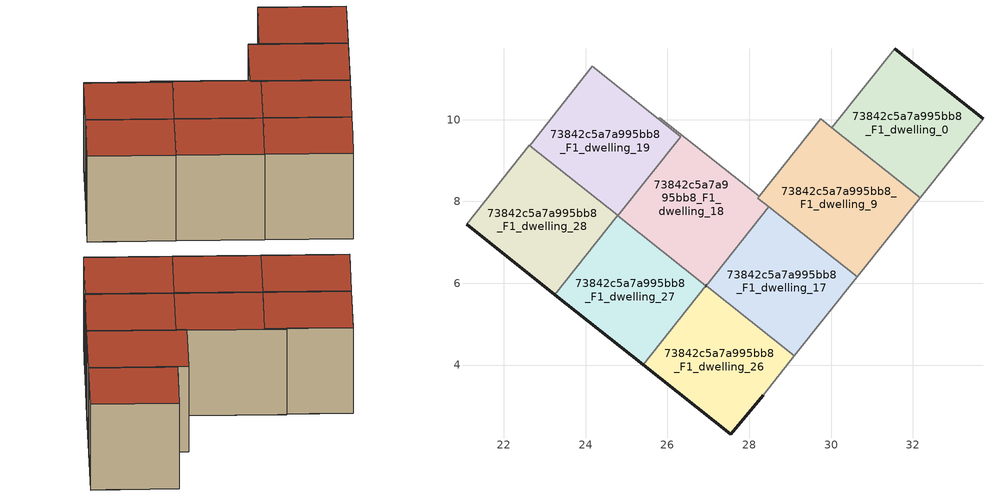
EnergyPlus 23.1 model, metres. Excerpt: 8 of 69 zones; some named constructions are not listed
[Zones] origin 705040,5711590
73842c5a7a995bb8_F1_dwelling_0
 floor to 73842c5a7a995bb8_F0_dwelling_0 (EU_floor_Construction): 32.18,8.09 33.72,10.03 31.56,11.74 30.02,9.8 z3
 wall outside (EU_wall_Construction): 31.56,11.74 33.72,10.03 z3:6
 wall to 73842c5a7a995bb8_F1_dwelling_1 (EU_wall_Construction): 30.02,9.8 31.56,11.74 z3:6
 wall adiabatic (EU_wall_Construction): 33.72,10.03 32.18,8.09 z3:6
 wall to 73842c5a7a995bb8_F1_dwelling_9 (EU_wall_Construction): 32.18,8.09 30.02,9.8 z3:6
 roof outside (EU_roof_Construction): 33.72,10.03 32.18,8.09 30.02,9.8 31.56,11.74 z6
73842c5a7a995bb8_F1_dwelling_17
 floor to 73842c5a7a995bb8_F0_dwelling_17 (EU_floor_Construction): 29.11,4.22 30.64,6.16 28.48,7.87 26.95,5.94 z3
 wall to 73842c5a7a995bb8_F1_dwelling_18 (EU_wall_Construction): 26.95,5.94 28.48,7.87 z3:6
 wall adiabatic (EU_wall_Construction): 30.64,6.16 29.11,4.22 z3:6
 wall to 73842c5a7a995bb8_F1_dwelling_26 (EU_wall_Construction): 29.11,4.22 26.95,5.94 z3:6
 wall to 73842c5a7a995bb8_F1_dwelling_9 (EU_wall_Construction): 28.48,7.87 30.64,6.16 z3:6
 roof outside (EU_roof_Construction): 30.64,6.16 29.11,4.22 26.95,5.94 28.48,7.87 z6
73842c5a7a995bb8_F1_dwelling_18
 floor to 73842c5a7a995bb8_F0_dwelling_18 (EU_floor_Construction): 26.95,5.94 28.48,7.87 28.21,8.08 28.24,8.12 25.82,10.05 25.79,10.01 24.17,11.3 26.32,9.58 24.79,7.65 z3
 wall outside (EU_wall_Construction): 26.95,5.94,6 26.94,5.94,3 26.94,5.94,6
 wall to 73842c5a7a995bb8_F1_dwelling_19 (EU_wall_Construction): 24.79,7.65 26.32,9.58 24.17,11.3 z3:6
 wall to 73842c5a7a995bb8_F1_dwelling_10 (EU_wall_Construction): 25.82,10.05 28.24,8.12 z3:6
 wall to 73842c5a7a995bb8_F1_dwelling_11 (EU_wall_Construction): 24.17,11.3 25.79,10.01 25.82,10.05 z3:6
 wall to 73842c5a7a995bb8_F1_dwelling_27 (EU_wall_Construction): 26.94,5.94 24.79,7.65 z3:6
 wall to 73842c5a7a995bb8_F1_dwelling_9 (EU_wall_Construction): 28.24,8.12 28.21,8.08 28.48,7.87 z3:6
 roof outside (EU_roof_Construction): 26.32,9.58 24.17,11.3 25.79,10.01 25.82,10.05 28.24,8.12 28.21,8.08 28.48,7.87 26.95,5.94 24.79,7.65 z6
73842c5a7a995bb8_F1_dwelling_19
 floor to 73842c5a7a995bb8_F0_dwelling_19 (EU_floor_Construction): 24.79,7.65 26.32,9.58 24.17,11.3 22.63,9.37 z3
 wall to 73842c5a7a995bb8_F1_dwelling_20 (EU_wall_Construction): 22.63,9.37 24.17,11.3 z3:6
 wall to 73842c5a7a995bb8_F1_dwelling_28 (EU_wall_Construction): 24.78,7.66 22.63,9.37 z3:6
 wall to 73842c5a7a995bb8_F1_dwelling_27 (EU_wall_Construction): 24.79,7.65,6 24.79,7.65,4.5 24.78,7.66,6
 roof outside (EU_roof_Construction): 26.32,9.58 24.79,7.65 22.63,9.37 24.17,11.3 z6
73842c5a7a995bb8_F1_dwelling_26
 floor to 73842c5a7a995bb8_F0_dwelling_26 (EU_floor_Construction): 28.34,3.26 29.11,4.22 26.94,5.94 25.41,4.01 27.55,2.3 z3
 wall outside (EU_wall_Construction): 28.34,3.26 27.55,2.3 25.41,4.01 z3:6; 26.95,5.94,6 26.94,5.94,3 26.95,5.94,3
 wall adiabatic (EU_wall_Construction): 29.11,4.22 28.34,3.26 z3:6
 wall to 73842c5a7a995bb8_F1_dwelling_27 (EU_wall_Construction): 25.41,4.01 26.94,5.94 z3:6
 roof outside (EU_roof_Construction): 29.11,4.22 28.34,3.26 27.55,2.3 25.41,4.01 26.95,5.94 z6
73842c5a7a995bb8_F1_dwelling_27
 floor to 73842c5a7a995bb8_F0_dwelling_27 (EU_floor_Construction): 25.41,4.01 26.94,5.94 24.78,7.66 23.25,5.72 z3
 wall outside (EU_wall_Construction): 25.41,4.01 23.25,5.72 z3:6
 wall to 73842c5a7a995bb8_F1_dwelling_28 (EU_wall_Construction): 23.25,5.72 24.78,7.66 z3:6
 roof outside (EU_roof_Construction): 26.94,5.94 25.41,4.01 23.25,5.72 24.78,7.66 z6
73842c5a7a995bb8_F1_dwelling_28
 floor to 73842c5a7a995bb8_F0_dwelling_28 (EU_floor_Construction): 23.25,5.72 24.78,7.66 22.62,9.37 21.09,7.44 z3
 wall outside (EU_wall_Construction): 23.25,5.72 21.09,7.44 z3:6
 wall to 73842c5a7a995bb8_F1_dwelling_29 (EU_wall_Construction): 21.09,7.44 22.62,9.37 z3:6
 wall to 73842c5a7a995bb8_F1_dwelling_20 (EU_wall_Construction): 22.62,9.37,6 22.63,9.37,4.5 22.63,9.37,6
 roof outside (EU_roof_Construction): 24.78,7.66 23.25,5.72 21.09,7.44 22.62,9.37 z6
73842c5a7a995bb8_F1_dwelling_9
 floor to 73842c5a7a995bb8_F0_dwelling_9 (EU_floor_Construction): 30.64,6.16 32.18,8.09 29.75,10.02 28.21,8.08 z3
 wall adiabatic (EU_wall_Construction): 32.18,8.09 30.64,6.16 z3:6
 wall to 73842c5a7a995bb8_F1_dwelling_10 (EU_wall_Construction): 28.24,8.12 29.75,10.02 z3:6
 wall to 73842c5a7a995bb8_F1_dwelling_1 (EU_wall_Construction): 29.75,10.02 30.02,9.8 z3:6
 roof outside (EU_roof_Construction): 32.18,8.09 30.64,6.16 28.21,8.08 29.75,10.02 z6
[HVACTEMPLATE:THERMOSTAT] Constant Heating Setpoint=20; Constant Cooling Setpoint=50
EU_HeatOnly_73842c5a7a995bb8_F0_dwelling_0; EU_HeatOnly_73842c5a7a995bb8_F0_dwelling_1; EU_HeatOnly_73842c5a7a995bb8_F0_dwelling_2; EU_HeatOnly_73842c5a7a995bb8_F0_dwelling_3; EU_HeatOnly_73842c5a7a995bb8_F0_dwelling_4; EU_HeatOnly_73842c5a7a995bb8_F0_dwelling_5; EU_HeatOnly_73842c5a7a995bb8_F0_dwelling_6; EU_HeatOnly_73842c5a7a995bb8_F0_dwelling_7; EU_HeatOnly_73842c5a7a995bb8_F0_dwelling_8; EU_HeatOnly_73842c5a7a995bb8_F0_dwelling_9; EU_HeatOnly_73842c5a7a995bb8_F0_dwelling_10; EU_HeatOnly_73842c5a7a995bb8_F0_dwelling_11; EU_HeatOnly_73842c5a7a995bb8_F0_dwelling_12; EU_HeatOnly_73842c5a7a995bb8_F0_dwelling_13; EU_HeatOnly_73842c5a7a995bb8_F0_dwelling_14; EU_HeatOnly_73842c5a7a995bb8_F0_dwelling_15; EU_HeatOnly_73842c5a7a995bb8_F0_dwelling_16; EU_HeatOnly_73842c5a7a995bb8_F0_dwelling_17; EU_HeatOnly_73842c5a7a995bb8_F0_dwelling_18; EU_HeatOnly_73842c5a7a995bb8_F0_dwelling_19; EU_HeatOnly_73842c5a7a995bb8_F0_dwelling_20; EU_HeatOnly_73842c5a7a995bb8_F0_dwelling_21; EU_HeatOnly_73842c5a7a995bb8_F0_dwelling_22; EU_HeatOnly_73842c5a7a995bb8_F0_dwelling_23; EU_HeatOnly_73842c5a7a995bb8_F0_dwelling_24; EU_HeatOnly_73842c5a7a995bb8_F0_dwelling_25; EU_HeatOnly_73842c5a7a995bb8_F0_dwelling_26; EU_HeatOnly_73842c5a7a995bb8_F0_dwelling_27; EU_HeatOnly_73842c5a7a995bb8_F0_dwelling_28; EU_HeatOnly_73842c5a7a995bb8_F0_dwelling_29; EU_HeatOnly_73842c5a7a995bb8_F0_dwelling_30; EU_HeatOnly_73842c5a7a995bb8_F0_dwelling_31; EU_HeatOnly_73842c5a7a995bb8_F0_dwelling_32; EU_HeatOnly_73842c5a7a995bb8_F0_dwelling_33; EU_HeatOnly_73842c5a7a995bb8_F0_dwelling_34; EU_HeatOnly_73842c5a7a995bb8_F1_dwelling_0; EU_HeatOnly_73842c5a7a995bb8_F1_dwelling_1; EU_HeatOnly_73842c5a7a995bb8_F1_dwelling_2; EU_HeatOnly_73842c5a7a995bb8_F1_dwelling_3; EU_HeatOnly_73842c5a7a995bb8_F1_dwelling_4; EU_HeatOnly_73842c5a7a995bb8_F1_dwelling_5; EU_HeatOnly_73842c5a7a995bb8_F1_dwelling_6; EU_HeatOnly_73842c5a7a995bb8_F1_dwelling_7; EU_HeatOnly_73842c5a7a995bb8_F1_dwelling_8; EU_HeatOnly_73842c5a7a995bb8_F1_dwelling_9; EU_HeatOnly_73842c5a7a995bb8_F1_dwelling_10; EU_HeatOnly_73842c5a7a995bb8_F1_dwelling_11; EU_HeatOnly_73842c5a7a995bb8_F1_dwelling_12; EU_HeatOnly_73842c5a7a995bb8_F1_dwelling_13; EU_HeatOnly_73842c5a7a995bb8_F1_dwelling_14; EU_HeatOnly_73842c5a7a995bb8_F1_dwelling_15; EU_HeatOnly_73842c5a7a995bb8_F1_dwelling_16; EU_HeatOnly_73842c5a7a995bb8_F1_dwelling_17; EU_HeatOnly_73842c5a7a995bb8_F1_dwelling_18; EU_HeatOnly_73842c5a7a995bb8_F1_dwelling_19; EU_HeatOnly_73842c5a7a995bb8_F1_dwelling_20; EU_HeatOnly_73842c5a7a995bb8_F1_dwelling_21; EU_HeatOnly_73842c5a7a995bb8_F1_dwelling_22; EU_HeatOnly_73842c5a7a995bb8_F1_dwelling_23; EU_HeatOnly_73842c5a7a995bb8_F1_dwelling_24; EU_HeatOnly_73842c5a7a995bb8_F1_dwelling_25; EU_HeatOnly_73842c5a7a995bb8_F1_dwelling_26; EU_HeatOnly_73842c5a7a995bb8_F1_dwelling_27; EU_HeatOnly_73842c5a7a995bb8_F1_dwelling_28; EU_HeatOnly_73842c5a7a995bb8_F1_dwelling_29; EU_HeatOnly_73842c5a7a995bb8_F1_dwelling_30; EU_HeatOnly_73842c5a7a995bb8_F1_dwelling_31; EU_HeatOnly_73842c5a7a995bb8_F1_dwelling_32; EU_HeatOnly_73842c5a7a995bb8_F1_dwelling_33
[SCHEDULE:CONSTANT]
Name | Hourly Value
EU_AlwaysOn | 1
EU_CoolingOff | 0
[SCHEDULE:FILE] Column Number=1; Rows to Skip at Top=0; Number of Hours of Data=8760; Column Separator=Comma; Interpolate to Timestep=No; Minutes per Item=60; Adjust Schedule for Daylight Savings=Yes
Name | File
EU_Step8_GainSchedule_73842c5a7a995bb8_F0_dwelling_6_f000 | ../../schedules/73842c5a7a995bb8/73842c5a7a995bb8_F0_dwelling_6_f000_gain.csv
EU_Step8_GainSchedule_73842c5a7a995bb8_F0_dwelling_7_f000 | ../../schedules/73842c5a7a995bb8/73842c5a7a995bb8_F0_dwelling_7_f000_gain.csv
EU_Step8_GainSchedule_73842c5a7a995bb8_F0_dwelling_8_f000 | ../../schedules/73842c5a7a995bb8/73842c5a7a995bb8_F0_dwelling_8_f000_gain.csv
EU_Step8_GainSchedule_73842c5a7a995bb8_F0_dwelling_9_f000 | ../../schedules/73842c5a7a995bb8/73842c5a7a995bb8_F0_dwelling_9_f000_gain.csv
EU_Step8_GainSchedule_73842c5a7a995bb8_F0_dwelling_10_f000 | ../../schedules/73842c5a7a995bb8/73842c5a7a995bb8_F0_dwelling_10_f000_gain.csv
EU_Step8_GainSchedule_73842c5a7a995bb8_F0_dwelling_11_f000 | ../../schedules/73842c5a7a995bb8/73842c5a7a995bb8_F0_dwelling_11_f000_gain.csv
EU_Step8_GainSchedule_73842c5a7a995bb8_F0_dwelling_12_f000 | ../../schedules/73842c5a7a995bb8/73842c5a7a995bb8_F0_dwelling_12_f000_gain.csv
EU_Step8_GainSchedule_73842c5a7a995bb8_F0_dwelling_13_f000 | ../../schedules/73842c5a7a995bb8/73842c5a7a995bb8_F0_dwelling_13_f000_gain.csv
EU_Step8_GainSchedule_73842c5a7a995bb8_F0_dwelling_14_f000 | ../../schedules/73842c5a7a995bb8/73842c5a7a995bb8_F0_dwelling_14_f000_gain.csv
EU_Step8_GainSchedule_73842c5a7a995bb8_F0_dwelling_15_f000 | ../../schedules/73842c5a7a995bb8/73842c5a7a995bb8_F0_dwelling_15_f000_gain.csv
EU_Step8_GainSchedule_73842c5a7a995bb8_F0_dwelling_16_f000 | ../../schedules/73842c5a7a995bb8/73842c5a7a995bb8_F0_dwelling_16_f000_gain.csv
EU_Step8_GainSchedule_73842c5a7a995bb8_F0_dwelling_17_f000 | ../../schedules/73842c5a7a995bb8/73842c5a7a995bb8_F0_dwelling_17_f000_gain.csv
EU_Step8_GainSchedule_73842c5a7a995bb8_F0_dwelling_18_f000 | ../../schedules/73842c5a7a995bb8/73842c5a7a995bb8_F0_dwelling_18_f000_gain.csv
EU_Step8_GainSchedule_73842c5a7a995bb8_F0_dwelling_19_f000 | ../../schedules/73842c5a7a995bb8/73842c5a7a995bb8_F0_dwelling_19_f000_gain.csv
EU_Step8_GainSchedule_73842c5a7a995bb8_F0_dwelling_20_f000 | ../../schedules/73842c5a7a995bb8/73842c5a7a995bb8_F0_dwelling_20_f000_gain.csv
EU_Step8_GainSchedule_73842c5a7a995bb8_F0_dwelling_21_f000 | ../../schedules/73842c5a7a995bb8/73842c5a7a995bb8_F0_dwelling_21_f000_gain.csv
EU_Step8_GainSchedule_73842c5a7a995bb8_F0_dwelling_22_f000 | ../../schedules/73842c5a7a995bb8/73842c5a7a995bb8_F0_dwelling_22_f000_gain.csv
EU_Step8_GainSchedule_73842c5a7a995bb8_F0_dwelling_23_f000 | ../../schedules/73842c5a7a995bb8/73842c5a7a995bb8_F0_dwelling_23_f000_gain.csv
EU_Step8_GainSchedule_73842c5a7a995bb8_F0_dwelling_24_f000 | ../../schedules/73842c5a7a995bb8/73842c5a7a995bb8_F0_dwelling_24_f000_gain.csv
EU_Step8_GainSchedule_73842c5a7a995bb8_F0_dwelling_25_f000 | ../../schedules/73842c5a7a995bb8/73842c5a7a995bb8_F0_dwelling_25_f000_gain.csv
EU_Step8_GainSchedule_73842c5a7a995bb8_F0_dwelling_26_f000 | ../../schedules/73842c5a7a995bb8/73842c5a7a995bb8_F0_dwelling_26_f000_gain.csv
EU_Step8_GainSchedule_73842c5a7a995bb8_F0_dwelling_27_f000 | ../../schedules/73842c5a7a995bb8/73842c5a7a995bb8_F0_dwelling_27_f000_gain.csv
EU_Step8_GainSchedule_73842c5a7a995bb8_F0_dwelling_28_f000 | ../../schedules/73842c5a7a995bb8/73842c5a7a995bb8_F0_dwelling_28_f000_gain.csv
EU_Step8_GainSchedule_73842c5a7a995bb8_F0_dwelling_29_f000 | ../../schedules/73842c5a7a995bb8/73842c5a7a995bb8_F0_dwelling_29_f000_gain.csv
EU_Step8_GainSchedule_73842c5a7a995bb8_F0_dwelling_30_f000 | ../../schedules/73842c5a7a995bb8/73842c5a7a995bb8_F0_dwelling_30_f000_gain.csv
EU_Step8_GainSchedule_73842c5a7a995bb8_F0_dwelling_31_f000 | ../../schedules/73842c5a7a995bb8/73842c5a7a995bb8_F0_dwelling_31_f000_gain.csv
EU_Step8_GainSchedule_73842c5a7a995bb8_F0_dwelling_32_f000 | ../../schedules/73842c5a7a995bb8/73842c5a7a995bb8_F0_dwelling_32_f000_gain.csv
EU_Step8_GainSchedule_73842c5a7a995bb8_F0_dwelling_33_f000 | ../../schedules/73842c5a7a995bb8/73842c5a7a995bb8_F0_dwelling_33_f000_gain.csv
EU_Step8_GainSchedule_73842c5a7a995bb8_F0_dwelling_34_f000 | ../../schedules/73842c5a7a995bb8/73842c5a7a995bb8_F0_dwelling_34_f000_gain.csv
EU_Step8_GainSchedule_73842c5a7a995bb8_F1_dwelling_22_f000 | ../../schedules/73842c5a7a995bb8/73842c5a7a995bb8_F1_dwelling_22_f000_gain.csv
EU_Step8_GainSchedule_73842c5a7a995bb8_F1_dwelling_23_f000 | ../../schedules/73842c5a7a995bb8/73842c5a7a995bb8_F1_dwelling_23_f000_gain.csv
EU_Step8_GainSchedule_73842c5a7a995bb8_F1_dwelling_24_f000 | ../../schedules/73842c5a7a995bb8/73842c5a7a995bb8_F1_dwelling_24_f000_gain.csv
EU_Step8_GainSchedule_73842c5a7a995bb8_F1_dwelling_25_f000 | ../../schedules/73842c5a7a995bb8/73842c5a7a995bb8_F1_dwelling_25_f000_gain.csv
EU_Step8_GainSchedule_73842c5a7a995bb8_F1_dwelling_26_f000 | ../../schedules/73842c5a7a995bb8/73842c5a7a995bb8_F1_dwelling_26_f000_gain.csv
EU_Step8_GainSchedule_73842c5a7a995bb8_F1_dwelling_27_f000 | ../../schedules/73842c5a7a995bb8/73842c5a7a995bb8_F1_dwelling_27_f000_gain.csv
EU_Step8_GainSchedule_73842c5a7a995bb8_F1_dwelling_28_f000 | ../../schedules/73842c5a7a995bb8/73842c5a7a995bb8_F1_dwelling_28_f000_gain.csv
EU_Step8_GainSchedule_73842c5a7a995bb8_F1_dwelling_29_f000 | ../../schedules/73842c5a7a995bb8/73842c5a7a995bb8_F1_dwelling_29_f000_gain.csv
EU_Step8_GainSchedule_73842c5a7a995bb8_F1_dwelling_30_f000 | ../../schedules/73842c5a7a995bb8/73842c5a7a995bb8_F1_dwelling_30_f000_gain.csv
EU_Step8_GainSchedule_73842c5a7a995bb8_F1_dwelling_31_f000 | ../../schedules/73842c5a7a995bb8/73842c5a7a995bb8_F1_dwelling_31_f000_gain.csv
EU_Step8_GainSchedule_73842c5a7a995bb8_F1_dwelling_32_f000 | ../../schedules/73842c5a7a995bb8/73842c5a7a995bb8_F1_dwelling_32_f000_gain.csv
EU_Step8_GainSchedule_73842c5a7a995bb8_F1_dwelling_33_f000 | ../../schedules/73842c5a7a995bb8/73842c5a7a995bb8_F1_dwelling_33_f000_gain.csv
